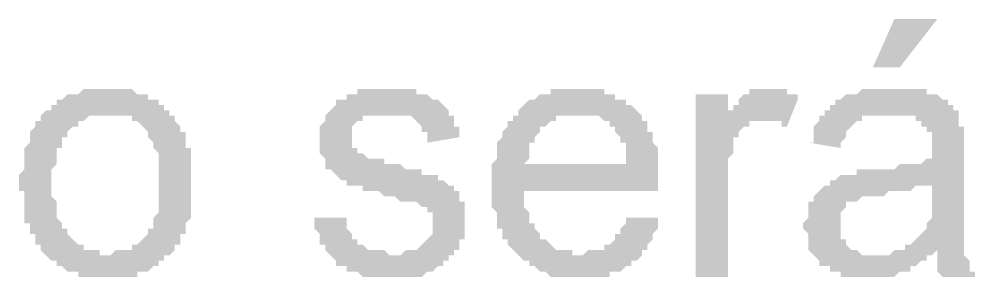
# Model space of a CAD drawing. Header units: millimetres. Extents: x 3949 to 6216, y -1987 to -943.
# Drawn here: x 4937.4 to 4946.09, y -1682.81 to -1680.47 of the extents above; entities that cross this region are included whole.
import ezdxf

# ---------------------------------------------------------------- set-up
doc = ezdxf.new("R2010")
doc.units = ezdxf.units.MM
doc.layers.add('PADRÃO DE ENTRADA', color=7, linetype='Continuous', lineweight=0)

msp = doc.modelspace()

# ---------------------------------------------------------------- hatches: boundary and pattern name
at = {"layer": 'PADRÃO DE ENTRADA', "transparency": 33554559}
h = msp.add_hatch(color=7, dxfattribs=at)
h.paths.add_polyline_path([(4945.752, -1682.566), (4945.7032, -1682.6148), (4945.6544, -1682.6148), (4945.6544, -1682.6636), (4945.6056, -1682.6636), (4945.6056, -1682.6636), (4945.5567, -1682.7124), (4945.5567, -1682.7124), (4945.5079, -1682.7124), (4945.5079, -1682.7612), (4945.4591, -1682.7612), (4945.4103, -1682.7612), (4945.4103, -1682.7612), (4945.4103, -1682.7612), (4945.3615, -1682.8101), (4945.3615, -1682.8101), (4945.3126, -1682.8101), (4945.2638, -1682.8101), (4945.2638, -1682.8101), (4945.215, -1682.8101), (4945.1662, -1682.8101), (4945.1662, -1682.8101), (4945.1174, -1682.8101), (4945.0685, -1682.8101), (4945.0685, -1682.8101), (4945.0197, -1682.8101), (4944.9709, -1682.8101), (4944.9221, -1682.8101), (4944.9221, -1682.8101), (4944.8733, -1682.8101), (4944.8733, -1682.7612), (4944.8244, -1682.7612), (4944.8244, -1682.7612), (4944.7756, -1682.7612), (4944.7756, -1682.7124), (4944.7268, -1682.7124), (4944.7268, -1682.7124), (4944.678, -1682.7124), (4944.678, -1682.6636), (4944.678, -1682.6636), (4944.6292, -1682.6148), (4944.6292, -1682.6148), (4944.5803, -1682.566), (4944.5803, -1682.566), (4944.5803, -1682.5171), (4944.5803, -1682.4683), (4944.5803, -1682.4683), (4944.5803, -1682.4195), (4944.5315, -1682.3707), (4944.5315, -1682.3707), (4944.5315, -1682.3707), (4944.5315, -1682.3219), (4944.5803, -1682.273), (4944.5803, -1682.273), (4944.5803, -1682.2242), (4944.5803, -1682.1754), (4944.5803, -1682.1754), (4944.5803, -1682.1266), (4944.6292, -1682.1266), (4944.6292, -1682.0778), (4944.6292, -1682.0778), (4944.678, -1682.0289), (4944.678, -1682.0289), (4944.7268, -1681.9801), (4944.7268, -1681.9801), (4944.7756, -1681.9801), (4944.7756, -1681.9313), (4944.8244, -1681.9313), (4944.8244, -1681.9313), (4944.8733, -1681.8825), (4944.8733, -1681.8825), (4944.9221, -1681.8825), (4944.9709, -1681.8825), (4944.9709, -1681.8825), (4945.0197, -1681.8825), (4945.0197, -1681.8336), (4945.0685, -1681.8336), (4945.1174, -1681.8336), (4945.1174, -1681.8336), (4945.1662, -1681.8336), (4945.215, -1681.8336), (4945.2638, -1681.8336), (4945.2638, -1681.8336), (4945.3126, -1681.8336), (4945.3615, -1681.8336), (4945.4103, -1681.7848), (4945.4591, -1681.7848), (4945.4591, -1681.7848), (4945.5079, -1681.7848), (4945.5079, -1681.7848), (4945.5567, -1681.7848), (4945.6056, -1681.7848), (4945.6056, -1681.7848), (4945.6544, -1681.736), (4945.6544, -1681.736), (4945.7032, -1681.736), (4945.7032, -1681.736), (4945.7032, -1681.6872), (4945.7032, -1681.6872), (4945.7032, -1681.6384), (4945.7032, -1681.6384), (4945.7032, -1681.5895), (4945.7032, -1681.5407), (4945.7032, -1681.5407), (4945.7032, -1681.4919), (4945.6544, -1681.4919), (4945.6544, -1681.4431), (4945.6544, -1681.4431), (4945.6056, -1681.4431), (4945.6056, -1681.3943), (4945.6056, -1681.3943), (4945.5567, -1681.3943), (4945.5567, -1681.3454), (4945.5079, -1681.3454), (4945.4591, -1681.3454), (4945.4591, -1681.3454), (4945.4103, -1681.3454), (4945.3615, -1681.3454), (4945.3615, -1681.3454), (4945.3126, -1681.3454), (4945.2638, -1681.3454), (4945.215, -1681.3454), (4945.215, -1681.3454), (4945.1662, -1681.3454), (4945.1174, -1681.3454), (4945.1174, -1681.3454), (4945.0685, -1681.3454), (4945.0685, -1681.3943), (4945.0197, -1681.3943), (4945.0197, -1681.3943), (4945.0197, -1681.3943), (4944.9709, -1681.4431), (4944.9709, -1681.4431), (4944.9221, -1681.4919), (4944.9221, -1681.4919), (4944.9221, -1681.5407), (4944.9221, -1681.5407), (4944.8733, -1681.5895), (4944.8733, -1681.6384), (4944.8733, -1681.6384), (4944.5803, -1681.5895), (4944.6292, -1681.5895), (4944.6292, -1681.5407), (4944.6292, -1681.4919), (4944.6292, -1681.4919), (4944.6292, -1681.4431), (4944.678, -1681.3943), (4944.678, -1681.3943), (4944.678, -1681.3454), (4944.7268, -1681.3454), (4944.7268, -1681.2966), (4944.7268, -1681.2966), (4944.7756, -1681.2966), (4944.7756, -1681.2478), (4944.8244, -1681.2478), (4944.8244, -1681.199), (4944.8733, -1681.199), (4944.8733, -1681.199), (4944.9221, -1681.1502), (4944.9709, -1681.1502), (4944.9709, -1681.1502), (4945.0197, -1681.1502), (4945.0197, -1681.1502), (4945.0685, -1681.1013), (4945.0685, -1681.1013), (4945.1174, -1681.1013), (4945.1662, -1681.1013), (4945.1662, -1681.1013), (4945.215, -1681.1013), (4945.2638, -1681.1013), (4945.2638, -1681.1013), (4945.3126, -1681.1013), (4945.3615, -1681.1013), (4945.4103, -1681.1013), (4945.4103, -1681.1013), (4945.4591, -1681.1013), (4945.5079, -1681.1013), (4945.5079, -1681.1013), (4945.5567, -1681.1013), (4945.6056, -1681.1013), (4945.6056, -1681.1013), (4945.6544, -1681.1013), (4945.6544, -1681.1502), (4945.7032, -1681.1502), (4945.752, -1681.1502), (4945.752, -1681.1502), (4945.8009, -1681.199), (4945.8009, -1681.199), (4945.8497, -1681.199), (4945.8497, -1681.2478), (4945.8985, -1681.2478), (4945.8985, -1681.2478), (4945.8985, -1681.2966), (4945.9473, -1681.2966), (4945.9473, -1681.3454), (4945.9473, -1681.3943), (4945.9473, -1681.3943), (4945.9473, -1681.4431), (4945.9961, -1681.4431), (4945.9961, -1681.4919), (4945.9961, -1681.4919), (4945.9961, -1681.5407), (4945.9961, -1681.5407), (4945.9961, -1681.5895), (4945.9961, -1681.6384), (4945.9961, -1681.6872), (4945.9961, -1681.736), (4945.9961, -1681.736), (4945.9961, -1682.0778), (4945.9961, -1682.1266), (4945.9961, -1682.1754), (4945.9961, -1682.2242), (4945.9961, -1682.273), (4945.9961, -1682.3219), (4945.9961, -1682.3707), (4945.9961, -1682.3707), (4945.9961, -1682.4195), (4945.9961, -1682.4683), (4945.9961, -1682.4683), (4945.9961, -1682.5171), (4945.9961, -1682.5171), (4945.9961, -1682.566), (4945.9961, -1682.566), (4945.9961, -1682.566), (4945.9961, -1682.566), (4945.9961, -1682.6148), (4946.045, -1682.6636), (4946.045, -1682.6636), (4946.045, -1682.7124), (4946.045, -1682.7612), (4946.0938, -1682.7612), (4946.0938, -1682.8101), (4945.8009, -1682.8101), (4945.752, -1682.7612), (4945.752, -1682.7124), (4945.752, -1682.7124), (4945.752, -1682.6636), (4945.752, -1682.6636), (4945.752, -1682.6148), (4945.752, -1682.566)], flags=0)
h.paths.add_polyline_path([(4945.7032, -1681.9313), (4945.7032, -1681.9801), (4945.6544, -1681.9801), (4945.6544, -1681.9801), (4945.6056, -1681.9801), (4945.6056, -1681.9801), (4945.5567, -1681.9801), (4945.5079, -1682.0289), (4945.5079, -1682.0289), (4945.4591, -1682.0289), (4945.4103, -1682.0289), (4945.4103, -1682.0289), (4945.3615, -1682.0289), (4945.3126, -1682.0289), (4945.2638, -1682.0778), (4945.2638, -1682.0778), (4945.215, -1682.0778), (4945.1662, -1682.0778), (4945.1174, -1682.0778), (4945.1174, -1682.0778), (4945.0685, -1682.0778), (4945.0197, -1682.1266), (4945.0197, -1682.1266), (4945.0197, -1682.1266), (4944.9709, -1682.1266), (4944.9221, -1682.1266), (4944.9221, -1682.1754), (4944.9221, -1682.1754), (4944.8733, -1682.2242), (4944.8733, -1682.2242), (4944.8733, -1682.273), (4944.8733, -1682.273), (4944.8733, -1682.3219), (4944.8733, -1682.3219), (4944.8733, -1682.3707), (4944.8733, -1682.4195), (4944.8733, -1682.4195), (4944.8733, -1682.4683), (4944.9221, -1682.4683), (4944.9221, -1682.5171), (4944.9221, -1682.5171), (4944.9709, -1682.566), (4944.9709, -1682.566), (4945.0197, -1682.566), (4945.0197, -1682.566), (4945.0685, -1682.6148), (4945.1174, -1682.6148), (4945.1174, -1682.6148), (4945.1662, -1682.6148), (4945.1662, -1682.6148), (4945.215, -1682.6148), (4945.2638, -1682.6148), (4945.2638, -1682.6148), (4945.3126, -1682.6148), (4945.3615, -1682.566), (4945.3615, -1682.566), (4945.4103, -1682.566), (4945.4591, -1682.566), (4945.4591, -1682.5171), (4945.4591, -1682.5171), (4945.5079, -1682.5171), (4945.5079, -1682.5171), (4945.5567, -1682.4683), (4945.5567, -1682.4683), (4945.6056, -1682.4195), (4945.6056, -1682.4195), (4945.6544, -1682.3707), (4945.6544, -1682.3707), (4945.6544, -1682.3219), (4945.6544, -1682.3219), (4945.7032, -1682.273), (4945.7032, -1682.273), (4945.7032, -1682.2242), (4945.7032, -1682.2242), (4945.7032, -1682.1754), (4945.7032, -1682.1266), (4945.7032, -1682.0778), (4945.7032, -1682.0778), (4945.7032, -1682.0778)], flags=0)
h.paths.add_polyline_path([(4945.1662, -1680.9061), (4945.3615, -1680.4667), (4945.752, -1680.4667), (4945.4103, -1680.9061)], flags=0)
h = msp.add_hatch(color=7, dxfattribs=at)
h.paths.add_polyline_path([(4937.4037, -1681.9801), (4937.4037, -1681.9313), (4937.4037, -1681.8825), (4937.4525, -1681.8336), (4937.4525, -1681.8336), (4937.4525, -1681.7848), (4937.4525, -1681.736), (4937.4525, -1681.6872), (4937.4525, -1681.6872), (4937.4525, -1681.6384), (4937.4525, -1681.6384), (4937.5014, -1681.5895), (4937.5014, -1681.5407), (4937.5014, -1681.5407), (4937.5014, -1681.4919), (4937.5014, -1681.4919), (4937.5502, -1681.4431), (4937.5502, -1681.4431), (4937.5502, -1681.3943), (4937.599, -1681.3943), (4937.599, -1681.3454), (4937.599, -1681.3454), (4937.6478, -1681.2966), (4937.6478, -1681.2966), (4937.6967, -1681.2966), (4937.6967, -1681.2966), (4937.6967, -1681.2478), (4937.7455, -1681.2478), (4937.7455, -1681.199), (4937.7943, -1681.199), (4937.7943, -1681.199), (4937.8431, -1681.1502), (4937.8431, -1681.1502), (4937.8919, -1681.1502), (4937.9408, -1681.1502), (4937.9408, -1681.1502), (4937.9896, -1681.1013), (4937.9896, -1681.1013), (4938.0384, -1681.1013), (4938.0872, -1681.1013), (4938.0872, -1681.1013), (4938.136, -1681.1013), (4938.1849, -1681.1013), (4938.1849, -1681.1013), (4938.1849, -1681.1013), (4938.2337, -1681.1013), (4938.2825, -1681.1013), (4938.2825, -1681.1013), (4938.3313, -1681.1013), (4938.3801, -1681.1013), (4938.3801, -1681.1013), (4938.429, -1681.1013), (4938.4778, -1681.1502), (4938.4778, -1681.1502), (4938.5266, -1681.1502), (4938.5266, -1681.1502), (4938.5754, -1681.1502), (4938.5754, -1681.199), (4938.6242, -1681.199), (4938.6731, -1681.199), (4938.6731, -1681.2478), (4938.7219, -1681.2478), (4938.7219, -1681.2966), (4938.7219, -1681.2966), (4938.7707, -1681.2966), (4938.7707, -1681.3454), (4938.8195, -1681.3454), (4938.8195, -1681.3943), (4938.8195, -1681.3943), (4938.8683, -1681.4431), (4938.8683, -1681.4431), (4938.8683, -1681.4919), (4938.9172, -1681.4919), (4938.9172, -1681.5407), (4938.9172, -1681.5407), (4938.9172, -1681.5895), (4938.9172, -1681.6384), (4938.966, -1681.6384), (4938.966, -1681.6872), (4938.966, -1681.6872), (4938.966, -1681.736), (4938.966, -1681.7848), (4938.966, -1681.7848), (4938.966, -1681.8336), (4938.966, -1681.8825), (4938.966, -1681.9313), (4938.966, -1681.9313), (4938.966, -1681.9801), (4938.966, -1682.0289), (4938.966, -1682.0289), (4938.966, -1682.0778), (4938.966, -1682.1266), (4938.966, -1682.1754), (4938.966, -1682.1754), (4938.966, -1682.2242), (4938.966, -1682.2242), (4938.966, -1682.273), (4938.9172, -1682.3219), (4938.9172, -1682.3219), (4938.9172, -1682.3707), (4938.9172, -1682.3707), (4938.9172, -1682.4195), (4938.8683, -1682.4195), (4938.8683, -1682.4195), (4938.8683, -1682.4683), (4938.8683, -1682.5171), (4938.8195, -1682.5171), (4938.8195, -1682.566), (4938.8195, -1682.566), (4938.7707, -1682.6148), (4938.7707, -1682.6148), (4938.7219, -1682.6148), (4938.7219, -1682.6636), (4938.6731, -1682.6636), (4938.6731, -1682.7124), (4938.6242, -1682.7124), (4938.6242, -1682.7124), (4938.5754, -1682.7612), (4938.5266, -1682.7612), (4938.5266, -1682.7612), (4938.4778, -1682.7612), (4938.4778, -1682.8101), (4938.429, -1682.8101), (4938.3801, -1682.8101), (4938.3801, -1682.8101), (4938.3313, -1682.8101), (4938.3313, -1682.8101), (4938.2825, -1682.8101), (4938.2337, -1682.8101), (4938.2337, -1682.8101), (4938.1849, -1682.8101), (4938.1849, -1682.8101), (4938.136, -1682.8101), (4938.0872, -1682.8101), (4938.0872, -1682.8101), (4938.0384, -1682.8101), (4937.9896, -1682.8101), (4937.9896, -1682.8101), (4937.9408, -1682.8101), (4937.9408, -1682.7612), (4937.8919, -1682.7612), (4937.8431, -1682.7612), (4937.8431, -1682.7612), (4937.7943, -1682.7124), (4937.7943, -1682.7124), (4937.7455, -1682.7124), (4937.7455, -1682.6636), (4937.6967, -1682.6636), (4937.6967, -1682.6636), (4937.6478, -1682.6148), (4937.6478, -1682.6148), (4937.599, -1682.566), (4937.599, -1682.566), (4937.599, -1682.5171), (4937.5502, -1682.5171), (4937.5502, -1682.4683), (4937.5502, -1682.4683), (4937.5502, -1682.4195), (4937.5014, -1682.4195), (4937.5014, -1682.3707), (4937.5014, -1682.3707), (4937.5014, -1682.3219), (4937.4525, -1682.3219), (4937.4525, -1682.273), (4937.4525, -1682.2242), (4937.4525, -1682.2242), (4937.4525, -1682.1754), (4937.4525, -1682.1266), (4937.4525, -1682.1266), (4937.4525, -1682.0778), (4937.4525, -1682.0289), (4937.4037, -1682.0289), (4937.4037, -1681.9801), (4937.4037, -1681.9801)], flags=0)
h.paths.add_polyline_path([(4937.6967, -1681.9801), (4937.6967, -1681.9801), (4937.6967, -1682.0289), (4937.6967, -1682.0778), (4937.7455, -1682.1266), (4937.7455, -1682.1266), (4937.7455, -1682.1754), (4937.7455, -1682.2242), (4937.7455, -1682.2242), (4937.7455, -1682.273), (4937.7455, -1682.273), (4937.7943, -1682.3219), (4937.7943, -1682.3219), (4937.7943, -1682.3707), (4937.8431, -1682.3707), (4937.8431, -1682.4195), (4937.8431, -1682.4195), (4937.8431, -1682.4195), (4937.8919, -1682.4683), (4937.8919, -1682.4683), (4937.9408, -1682.5171), (4937.9408, -1682.5171), (4937.9896, -1682.5171), (4937.9896, -1682.566), (4938.0384, -1682.566), (4938.0384, -1682.566), (4938.0872, -1682.566), (4938.136, -1682.566), (4938.136, -1682.6148), (4938.1849, -1682.6148), (4938.1849, -1682.6148), (4938.2337, -1682.6148), (4938.2825, -1682.566), (4938.2825, -1682.566), (4938.3313, -1682.566), (4938.3801, -1682.566), (4938.3801, -1682.566), (4938.429, -1682.566), (4938.429, -1682.5171), (4938.4778, -1682.5171), (4938.4778, -1682.5171), (4938.5266, -1682.4683), (4938.5266, -1682.4683), (4938.5754, -1682.4195), (4938.5754, -1682.4195), (4938.5754, -1682.3707), (4938.5754, -1682.3707), (4938.6242, -1682.3707), (4938.6242, -1682.3219), (4938.6242, -1682.273), (4938.6242, -1682.273), (4938.6731, -1682.2242), (4938.6731, -1682.2242), (4938.6731, -1682.1754), (4938.6731, -1682.1266), (4938.6731, -1682.1266), (4938.6731, -1682.0778), (4938.6731, -1682.0289), (4938.6731, -1681.9801), (4938.6731, -1681.9801), (4938.6731, -1681.9313), (4938.6731, -1681.9313), (4938.6731, -1681.8825), (4938.6731, -1681.8336), (4938.6731, -1681.7848), (4938.6731, -1681.7848), (4938.6731, -1681.736), (4938.6731, -1681.6872), (4938.6731, -1681.6872), (4938.6242, -1681.6384), (4938.6242, -1681.6384), (4938.6242, -1681.5895), (4938.6242, -1681.5895), (4938.5754, -1681.5407), (4938.5754, -1681.5407), (4938.5754, -1681.4919), (4938.5754, -1681.4919), (4938.5266, -1681.4431), (4938.5266, -1681.4431), (4938.4778, -1681.3943), (4938.4778, -1681.3943), (4938.429, -1681.3943), (4938.429, -1681.3454), (4938.3801, -1681.3454), (4938.3313, -1681.3454), (4938.3313, -1681.3454), (4938.2825, -1681.3454), (4938.2825, -1681.3454), (4938.2337, -1681.3454), (4938.1849, -1681.3454), (4938.1849, -1681.3454), (4938.136, -1681.3454), (4938.0872, -1681.3454), (4938.0872, -1681.3454), (4938.0384, -1681.3454), (4938.0384, -1681.3454), (4937.9896, -1681.3943), (4937.9896, -1681.3943), (4937.9408, -1681.3943), (4937.9408, -1681.4431), (4937.8919, -1681.4431), (4937.8919, -1681.4431), (4937.8431, -1681.4919), (4937.8431, -1681.4919), (4937.8431, -1681.5407), (4937.7943, -1681.5407), (4937.7943, -1681.5895), (4937.7943, -1681.5895), (4937.7943, -1681.6384), (4937.7455, -1681.6384), (4937.7455, -1681.6872), (4937.7455, -1681.6872), (4937.7455, -1681.736), (4937.7455, -1681.7848), (4937.7455, -1681.7848), (4937.6967, -1681.8336), (4937.6967, -1681.8825), (4937.6967, -1681.9313), (4937.6967, -1681.9313), (4937.6967, -1681.9801)], flags=0)
for points in [[(4940.0889, -1682.273), (4940.3818, -1682.273), (4940.3818, -1682.273), (4940.3818, -1682.3219), (4940.3818, -1682.3707), (4940.3818, -1682.3707), (4940.4306, -1682.4195), (4940.4306, -1682.4195), (4940.4306, -1682.4683), (4940.4794, -1682.4683), (4940.4794, -1682.5171), (4940.4794, -1682.5171), (4940.5282, -1682.5171), (4940.5282, -1682.5171), (4940.5771, -1682.566), (4940.5771, -1682.566), (4940.6259, -1682.566), (4940.6747, -1682.566), (4940.6747, -1682.566), (4940.7235, -1682.566), (4940.7723, -1682.6148), (4940.7723, -1682.6148), (4940.7723, -1682.6148), (4940.8212, -1682.6148), (4940.87, -1682.6148), (4940.9188, -1682.566), (4940.9188, -1682.566), (4940.9676, -1682.566), (4941.0164, -1682.566), (4941.0164, -1682.566), (4941.0653, -1682.5171), (4941.0653, -1682.5171), (4941.0653, -1682.5171), (4941.1141, -1682.4683), (4941.1141, -1682.4683), (4941.1629, -1682.4195), (4941.1629, -1682.4195), (4941.1629, -1682.3707), (4941.1629, -1682.3707), (4941.1629, -1682.3219), (4941.1629, -1682.3219), (4941.1629, -1682.273), (4941.1629, -1682.2242), (4941.1141, -1682.2242), (4941.1141, -1682.1754), (4941.1141, -1682.1754), (4941.0653, -1682.1754), (4941.0653, -1682.1754), (4941.0653, -1682.1754), (4941.0164, -1682.1266), (4940.9676, -1682.1266), (4940.9676, -1682.1266), (4940.9188, -1682.1266), (4940.87, -1682.1266), (4940.8212, -1682.0778), (4940.8212, -1682.0778), (4940.7723, -1682.0778), (4940.7235, -1682.0778), (4940.6747, -1682.0289), (4940.6259, -1682.0289), (4940.6259, -1682.0289), (4940.5771, -1682.0289), (4940.5282, -1682.0289), (4940.5282, -1681.9801), (4940.4794, -1681.9801), (4940.4794, -1681.9801), (4940.4306, -1681.9801), (4940.4306, -1681.9801), (4940.3818, -1681.9801), (4940.3818, -1681.9313), (4940.3818, -1681.9313), (4940.333, -1681.9313), (4940.333, -1681.9313), (4940.2841, -1681.8825), (4940.2841, -1681.8825), (4940.2353, -1681.8336), (4940.2353, -1681.8336), (4940.1865, -1681.8336), (4940.1865, -1681.7848), (4940.1865, -1681.7848), (4940.1865, -1681.736), (4940.1377, -1681.6872), (4940.1377, -1681.6872), (4940.1377, -1681.6384), (4940.1377, -1681.5895), (4940.1377, -1681.5895), (4940.1377, -1681.5895), (4940.1377, -1681.5407), (4940.1377, -1681.4919), (4940.1377, -1681.4919), (4940.1377, -1681.4431), (4940.1865, -1681.3943), (4940.1865, -1681.3943), (4940.1865, -1681.3454), (4940.1865, -1681.3454), (4940.2353, -1681.2966), (4940.2353, -1681.2966), (4940.2841, -1681.2478), (4940.2841, -1681.2478), (4940.2841, -1681.199), (4940.333, -1681.199), (4940.333, -1681.199), (4940.3818, -1681.199), (4940.3818, -1681.1502), (4940.4306, -1681.1502), (4940.4794, -1681.1502), (4940.4794, -1681.1502), (4940.4794, -1681.1013), (4940.5282, -1681.1013), (4940.5771, -1681.1013), (4940.5771, -1681.1013), (4940.6259, -1681.1013), (4940.6747, -1681.1013), (4940.6747, -1681.1013), (4940.7235, -1681.1013), (4940.7235, -1681.1013), (4940.7723, -1681.1013), (4940.8212, -1681.1013), (4940.87, -1681.1013), (4940.87, -1681.1013), (4940.9188, -1681.1013), (4940.9676, -1681.1013), (4940.9676, -1681.1013), (4941.0164, -1681.1013), (4941.0164, -1681.1502), (4941.0653, -1681.1502), (4941.1141, -1681.1502), (4941.1141, -1681.1502), (4941.1629, -1681.199), (4941.1629, -1681.199), (4941.2117, -1681.199), (4941.2605, -1681.2478), (4941.2605, -1681.2478), (4941.2605, -1681.2478), (4941.3094, -1681.2966), (4941.3094, -1681.2966), (4941.3094, -1681.3454), (4941.3582, -1681.3454), (4941.3582, -1681.3943), (4941.3582, -1681.3943), (4941.3582, -1681.4431), (4941.407, -1681.4431), (4941.407, -1681.4919), (4941.407, -1681.5407), (4941.407, -1681.5407), (4941.1141, -1681.5895), (4941.1141, -1681.5407), (4941.1141, -1681.5407), (4941.1141, -1681.4919), (4941.0653, -1681.4919), (4941.0653, -1681.4431), (4941.0653, -1681.4431), (4941.0164, -1681.3943), (4941.0164, -1681.3943), (4941.0164, -1681.3943), (4940.9676, -1681.3454), (4940.9676, -1681.3454), (4940.9188, -1681.3454), (4940.87, -1681.3454), (4940.87, -1681.3454), (4940.8212, -1681.3454), (4940.7723, -1681.3454), (4940.7723, -1681.3454), (4940.7235, -1681.3454), (4940.6747, -1681.3454), (4940.6747, -1681.3454), (4940.6259, -1681.3454), (4940.5771, -1681.3454), (4940.5771, -1681.3454), (4940.5282, -1681.3454), (4940.5282, -1681.3943), (4940.4794, -1681.3943), (4940.4794, -1681.3943), (4940.4794, -1681.3943), (4940.4306, -1681.4431), (4940.4306, -1681.4431), (4940.4306, -1681.4919), (4940.4306, -1681.4919), (4940.4306, -1681.5407), (4940.4306, -1681.5895), (4940.4306, -1681.5895), (4940.4306, -1681.6384), (4940.4306, -1681.6384), (4940.4794, -1681.6384), (4940.4794, -1681.6872), (4940.5282, -1681.6872), (4940.5282, -1681.6872), (4940.5282, -1681.6872), (4940.5771, -1681.736), (4940.5771, -1681.736), (4940.6259, -1681.736), (4940.6259, -1681.736), (4940.6747, -1681.736), (4940.7235, -1681.736), (4940.7235, -1681.7848), (4940.7723, -1681.7848), (4940.8212, -1681.7848), (4940.8212, -1681.7848), (4940.87, -1681.7848), (4940.9188, -1681.8336), (4940.9676, -1681.8336), (4941.0164, -1681.8336), (4941.0164, -1681.8336), (4941.0653, -1681.8336), (4941.0653, -1681.8825), (4941.1141, -1681.8825), (4941.1629, -1681.8825), (4941.1629, -1681.8825), (4941.1629, -1681.8825), (4941.2117, -1681.8825), (4941.2117, -1681.9313), (4941.2605, -1681.9313), (4941.2605, -1681.9313), (4941.3094, -1681.9801), (4941.3094, -1681.9801), (4941.3582, -1681.9801), (4941.3582, -1682.0289), (4941.407, -1682.0289), (4941.407, -1682.0778), (4941.407, -1682.0778), (4941.407, -1682.1266), (4941.4558, -1682.1266), (4941.4558, -1682.1754), (4941.4558, -1682.1754), (4941.4558, -1682.2242), (4941.4558, -1682.273), (4941.4558, -1682.3219), (4941.4558, -1682.3219), (4941.4558, -1682.3219), (4941.4558, -1682.3707), (4941.4558, -1682.3707), (4941.4558, -1682.4195), (4941.4558, -1682.4683), (4941.407, -1682.4683), (4941.407, -1682.5171), (4941.407, -1682.5171), (4941.407, -1682.566), (4941.3582, -1682.566), (4941.3582, -1682.6148), (4941.3094, -1682.6148), (4941.3094, -1682.6636), (4941.2605, -1682.6636), (4941.2605, -1682.7124), (4941.2117, -1682.7124), (4941.2117, -1682.7124), (4941.1629, -1682.7612), (4941.1629, -1682.7612), (4941.1141, -1682.7612), (4941.1141, -1682.7612), (4941.0653, -1682.8101), (4941.0164, -1682.8101), (4941.0164, -1682.8101), (4940.9676, -1682.8101), (4940.9188, -1682.8101), (4940.9188, -1682.8101), (4940.87, -1682.8101), (4940.8212, -1682.8101), (4940.8212, -1682.8101), (4940.8212, -1682.8101), (4940.7723, -1682.8101), (4940.7235, -1682.8101), (4940.6747, -1682.8101), (4940.6259, -1682.8101), (4940.6259, -1682.8101), (4940.5771, -1682.8101), (4940.5282, -1682.8101), (4940.5282, -1682.8101), (4940.4794, -1682.7612), (4940.4794, -1682.7612), (4940.4306, -1682.7612), (4940.4306, -1682.7612), (4940.3818, -1682.7612), (4940.3818, -1682.7124), (4940.333, -1682.7124), (4940.333, -1682.7124), (4940.2841, -1682.7124), (4940.2841, -1682.6636), (4940.2841, -1682.6636), (4940.2353, -1682.6148), (4940.2353, -1682.6148), (4940.1865, -1682.566), (4940.1865, -1682.566), (4940.1865, -1682.5171), (4940.1377, -1682.5171), (4940.1377, -1682.4683), (4940.1377, -1682.4683), (4940.1377, -1682.4195), (4940.0889, -1682.3707), (4940.0889, -1682.3707), (4940.0889, -1682.3219), (4940.0889, -1682.273)], [(4943.5551, -1682.8101), (4943.5551, -1681.1502), (4943.848, -1681.1502), (4943.848, -1681.3943), (4943.848, -1681.3454), (4943.848, -1681.2966), (4943.8969, -1681.2966), (4943.8969, -1681.2478), (4943.9457, -1681.2478), (4943.9457, -1681.199), (4943.9457, -1681.199), (4943.9945, -1681.1502), (4943.9945, -1681.1502), (4943.9945, -1681.1502), (4944.0433, -1681.1502), (4944.0433, -1681.1013), (4944.0921, -1681.1013), (4944.141, -1681.1013), (4944.141, -1681.1013), (4944.1898, -1681.1013), (4944.1898, -1681.1013), (4944.2386, -1681.1013), (4944.2386, -1681.1013), (4944.2874, -1681.1013), (4944.2874, -1681.1013), (4944.3362, -1681.1013), (4944.3851, -1681.1013), (4944.3851, -1681.1502), (4944.4339, -1681.1502), (4944.4827, -1681.1502), (4944.4827, -1681.199), (4944.3851, -1681.4431), (4944.3362, -1681.4431), (4944.3362, -1681.3943), (4944.2874, -1681.3943), (4944.2386, -1681.3943), (4944.2386, -1681.3943), (4944.1898, -1681.3943), (4944.1898, -1681.3943), (4944.141, -1681.3943), (4944.0921, -1681.3943), (4944.0921, -1681.3943), (4944.0433, -1681.3943), (4944.0433, -1681.4431), (4943.9945, -1681.4431), (4943.9945, -1681.4431), (4943.9457, -1681.4919), (4943.9457, -1681.4919), (4943.9457, -1681.5407), (4943.8969, -1681.5407), (4943.8969, -1681.5895), (4943.8969, -1681.5895), (4943.8969, -1681.6384), (4943.8969, -1681.6384), (4943.8969, -1681.6872), (4943.8969, -1681.6872), (4943.848, -1681.736), (4943.848, -1681.7848), (4943.848, -1681.7848), (4943.848, -1681.8336), (4943.848, -1681.8825), (4943.848, -1681.8825), (4943.848, -1681.9313), (4943.848, -1682.8101)]]:
    msp.add_hatch(color=7, dxfattribs=at).paths.add_polyline_path(points)
h = msp.add_hatch(color=7, dxfattribs=at)
h.paths.add_polyline_path([(4942.9204, -1682.273), (4943.2134, -1682.273), (4943.2134, -1682.3219), (4943.2134, -1682.3707), (4943.2134, -1682.3707), (4943.1645, -1682.4195), (4943.1645, -1682.4683), (4943.1645, -1682.4683), (4943.1157, -1682.5171), (4943.1157, -1682.5171), (4943.1157, -1682.566), (4943.0669, -1682.566), (4943.0669, -1682.6148), (4943.0669, -1682.6148), (4943.0181, -1682.6636), (4943.0181, -1682.6636), (4942.9693, -1682.6636), (4942.9693, -1682.6636), (4942.9693, -1682.7124), (4942.9204, -1682.7124), (4942.9204, -1682.7124), (4942.8716, -1682.7612), (4942.8228, -1682.7612), (4942.8228, -1682.7612), (4942.774, -1682.7612), (4942.774, -1682.8101), (4942.7252, -1682.8101), (4942.6763, -1682.8101), (4942.6763, -1682.8101), (4942.6275, -1682.8101), (4942.5787, -1682.8101), (4942.5787, -1682.8101), (4942.5299, -1682.8101), (4942.4811, -1682.8101), (4942.4811, -1682.8101), (4942.4811, -1682.8101), (4942.4322, -1682.8101), (4942.3834, -1682.8101), (4942.3834, -1682.8101), (4942.3346, -1682.8101), (4942.2858, -1682.8101), (4942.2858, -1682.8101), (4942.237, -1682.8101), (4942.1881, -1682.7612), (4942.1881, -1682.7612), (4942.1393, -1682.7612), (4942.1393, -1682.7612), (4942.0905, -1682.7124), (4942.0905, -1682.7124), (4942.0417, -1682.7124), (4942.0417, -1682.6636), (4941.9929, -1682.6636), (4941.9929, -1682.6636), (4941.944, -1682.6148), (4941.944, -1682.6148), (4941.944, -1682.6148), (4941.8952, -1682.566), (4941.8952, -1682.566), (4941.8464, -1682.5171), (4941.8464, -1682.5171), (4941.8464, -1682.4683), (4941.7976, -1682.4683), (4941.7976, -1682.4195), (4941.7976, -1682.4195), (4941.7976, -1682.3707), (4941.7488, -1682.3707), (4941.7488, -1682.3219), (4941.7488, -1682.3219), (4941.7488, -1682.273), (4941.7488, -1682.2242), (4941.7488, -1682.2242), (4941.6999, -1682.1754), (4941.6999, -1682.1266), (4941.6999, -1682.1266), (4941.6999, -1682.0778), (4941.6999, -1682.0289), (4941.6999, -1681.9801), (4941.6999, -1681.9801), (4941.6999, -1681.9313), (4941.6999, -1681.8825), (4941.6999, -1681.8825), (4941.6999, -1681.8336), (4941.6999, -1681.7848), (4941.6999, -1681.7848), (4941.7488, -1681.736), (4941.7488, -1681.6872), (4941.7488, -1681.6872), (4941.7488, -1681.6384), (4941.7488, -1681.5895), (4941.7488, -1681.5895), (4941.7976, -1681.5407), (4941.7976, -1681.5407), (4941.7976, -1681.4919), (4941.7976, -1681.4919), (4941.8464, -1681.4431), (4941.8464, -1681.4431), (4941.8464, -1681.3943), (4941.8952, -1681.3943), (4941.8952, -1681.3454), (4941.8952, -1681.3454), (4941.944, -1681.3454), (4941.944, -1681.2966), (4941.944, -1681.2966), (4941.9929, -1681.2478), (4941.9929, -1681.2478), (4942.0417, -1681.199), (4942.0417, -1681.199), (4942.0905, -1681.199), (4942.1393, -1681.1502), (4942.1393, -1681.1502), (4942.1881, -1681.1502), (4942.1881, -1681.1502), (4942.237, -1681.1502), (4942.237, -1681.1013), (4942.2858, -1681.1013), (4942.3346, -1681.1013), (4942.3346, -1681.1013), (4942.3834, -1681.1013), (4942.4322, -1681.1013), (4942.4322, -1681.1013), (4942.4811, -1681.1013), (4942.4811, -1681.1013), (4942.5299, -1681.1013), (4942.5299, -1681.1013), (4942.5787, -1681.1013), (4942.6275, -1681.1013), (4942.6275, -1681.1013), (4942.6763, -1681.1013), (4942.7252, -1681.1013), (4942.7252, -1681.1502), (4942.774, -1681.1502), (4942.774, -1681.1502), (4942.8228, -1681.1502), (4942.8228, -1681.199), (4942.8716, -1681.199), (4942.9204, -1681.199), (4942.9204, -1681.2478), (4942.9693, -1681.2478), (4942.9693, -1681.2478), (4943.0181, -1681.2966), (4943.0181, -1681.2966), (4943.0181, -1681.2966), (4943.0669, -1681.3454), (4943.0669, -1681.3454), (4943.0669, -1681.3943), (4943.1157, -1681.3943), (4943.1157, -1681.4431), (4943.1157, -1681.4431), (4943.1157, -1681.4919), (4943.1645, -1681.4919), (4943.1645, -1681.5407), (4943.1645, -1681.5407), (4943.1645, -1681.5895), (4943.2134, -1681.6384), (4943.2134, -1681.6384), (4943.2134, -1681.6872), (4943.2134, -1681.736), (4943.2134, -1681.736), (4943.2134, -1681.7848), (4943.2134, -1681.8336), (4943.2134, -1681.8336), (4943.2134, -1681.8825), (4943.2134, -1681.9313), (4943.2134, -1681.9313), (4943.2134, -1681.9801), (4943.2134, -1682.0289), (4943.2134, -1682.0289), (4941.9929, -1682.0289), (4941.9929, -1682.0778), (4941.9929, -1682.1266), (4941.9929, -1682.1266), (4941.9929, -1682.1754), (4942.0417, -1682.2242), (4942.0417, -1682.2242), (4942.0417, -1682.273), (4942.0417, -1682.273), (4942.0417, -1682.3219), (4942.0905, -1682.3219), (4942.0905, -1682.3707), (4942.0905, -1682.3707), (4942.1393, -1682.4195), (4942.1393, -1682.4195), (4942.1393, -1682.4683), (4942.1881, -1682.4683), (4942.1881, -1682.4683), (4942.237, -1682.5171), (4942.237, -1682.5171), (4942.2858, -1682.566), (4942.2858, -1682.566), (4942.3346, -1682.566), (4942.3834, -1682.566), (4942.3834, -1682.566), (4942.4322, -1682.566), (4942.4322, -1682.6148), (4942.4811, -1682.6148), (4942.4811, -1682.6148), (4942.5299, -1682.6148), (4942.5787, -1682.566), (4942.5787, -1682.566), (4942.6275, -1682.566), (4942.6763, -1682.566), (4942.6763, -1682.566), (4942.7252, -1682.566), (4942.7252, -1682.5171), (4942.774, -1682.5171), (4942.774, -1682.5171), (4942.8228, -1682.4683), (4942.8228, -1682.4683), (4942.8228, -1682.4195), (4942.8716, -1682.4195), (4942.8716, -1682.3707), (4942.8716, -1682.3707), (4942.9204, -1682.3219), (4942.9204, -1682.273), (4942.9204, -1682.273), (4942.9204, -1682.273)], flags=0)
h.paths.add_polyline_path([(4941.9929, -1681.7848), (4942.9204, -1681.7848), (4942.9204, -1681.736), (4942.9204, -1681.736), (4942.9204, -1681.6872), (4942.9204, -1681.6384), (4942.9204, -1681.6384), (4942.9204, -1681.5895), (4942.8716, -1681.5895), (4942.8716, -1681.5407), (4942.8716, -1681.5407), (4942.8228, -1681.4919), (4942.8228, -1681.4919), (4942.8228, -1681.4431), (4942.774, -1681.4431), (4942.774, -1681.3943), (4942.7252, -1681.3943), (4942.7252, -1681.3943), (4942.6763, -1681.3454), (4942.6763, -1681.3454), (4942.6275, -1681.3454), (4942.6275, -1681.3454), (4942.5787, -1681.3454), (4942.5299, -1681.3454), (4942.5299, -1681.3454), (4942.4811, -1681.3454), (4942.4322, -1681.3454), (4942.4322, -1681.3454), (4942.3834, -1681.3454), (4942.3346, -1681.3454), (4942.3346, -1681.3454), (4942.2858, -1681.3454), (4942.2858, -1681.3943), (4942.237, -1681.3943), (4942.237, -1681.3943), (4942.1881, -1681.4431), (4942.1881, -1681.4431), (4942.1393, -1681.4431), (4942.1393, -1681.4919), (4942.1393, -1681.4919), (4942.0905, -1681.5407), (4942.0905, -1681.5407), (4942.0905, -1681.5895), (4942.0417, -1681.5895), (4942.0417, -1681.6384), (4942.0417, -1681.6384), (4942.0417, -1681.6872), (4942.0417, -1681.736), (4942.0417, -1681.736), (4941.9929, -1681.7848), (4941.9929, -1681.7848)], flags=0)

doc.saveas('drawing.dxf')
